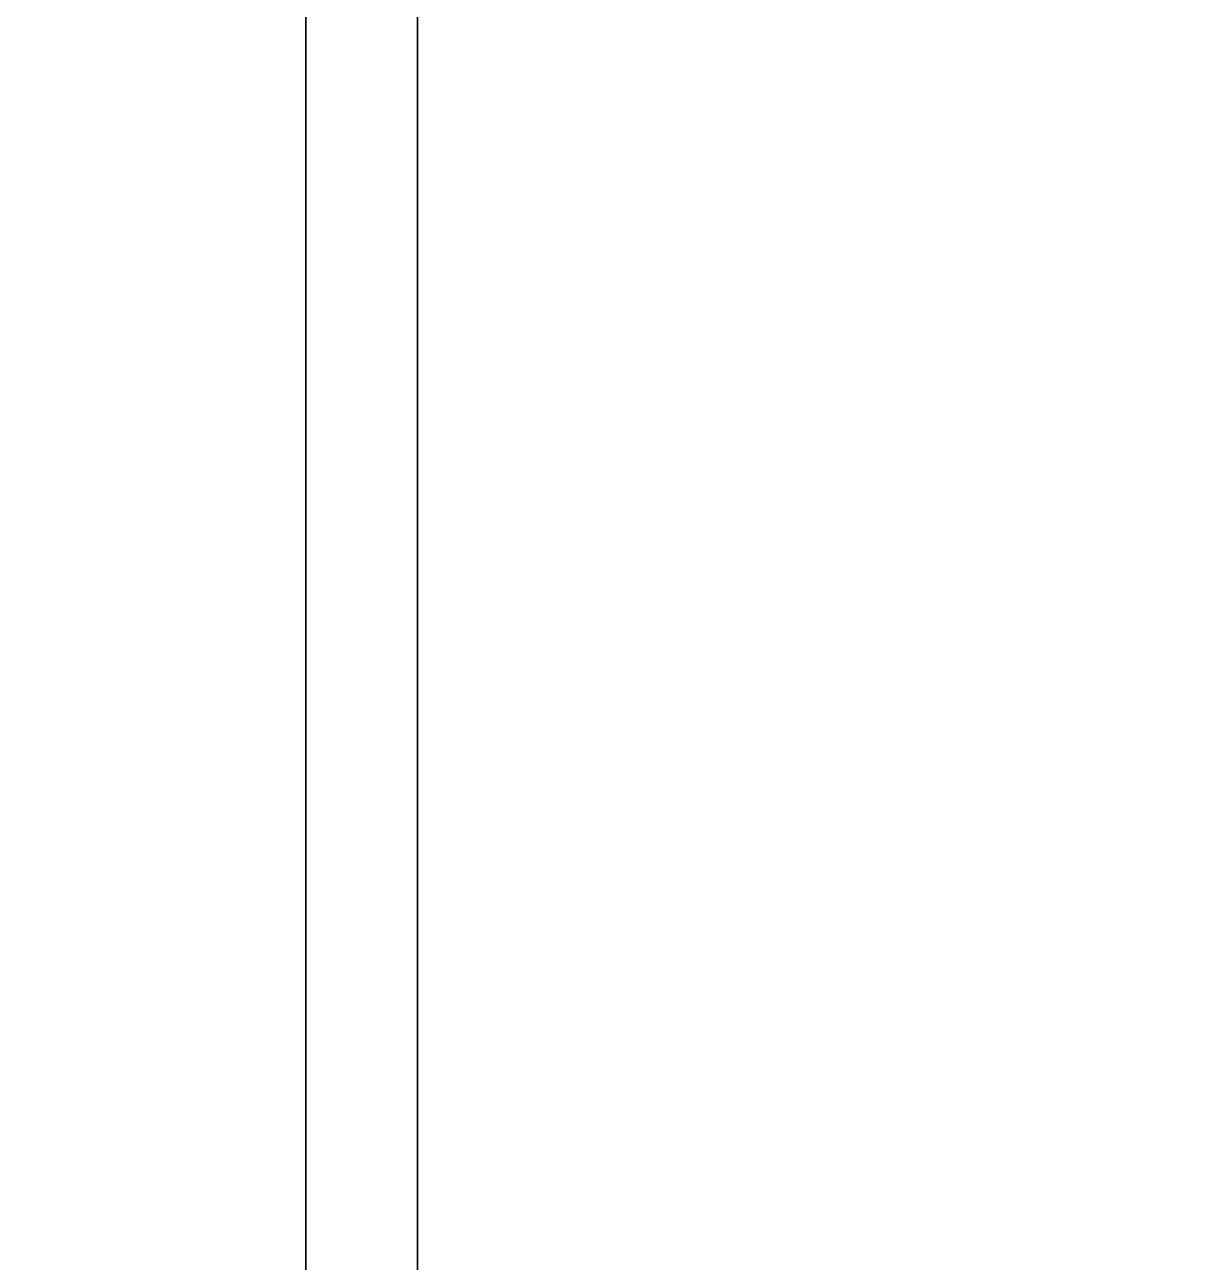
# Model space of a CAD drawing. Extents: x 0 to 7800, y -5130 to 1.
# Drawn here: x 2046.61 to 2088.9, y -562.33 to -517.9 of the extents above; entities that cross this region are included whole.
import ezdxf

# ---------------------------------------------------------------- set-up
doc = ezdxf.new("R2010")
doc.units = 0
for name, color, linetype in [('LAYER0', 7, 'CONTINUOUS'), ('LAYER198', 7, 'CONTINUOUS'), ('LAYER199', 7, 'CONTINUOUS'), ('LAYER2', 7, 'CONTINUOUS'), ('LAYER285', 35, 'CONTINUOUS'), ('LAYER51', 7, 'CONTINUOUS'), ('LAYER54', 7, 'CONTINUOUS'), ('LAYER71', 7, 'CONTINUOUS'), ('LAYER727', 45, 'CONTINUOUS'), ('LAYER729', 45, 'CONTINUOUS'), ('LAYER76', 7, 'CONTINUOUS')]:
    doc.layers.add(name, color=color, linetype=linetype)

msp = doc.modelspace()

# ---------------------------------------------------------------- linework, layer by layer
at = {"layer": 'LAYER0'}
for points, invisible_edges in [([(4030.693, -54.002, -5), (1025.693, -1555.002, -5), (1025.693, -54.002, -5), (4030.693, -54.002, -5)], 1), ([(1025.693, -1555.002, -5), (4030.693, -54.002, -5), (1412.693, -4773.002, -5), (1025.693, -1555.002, -5)], 7), ([(1025.693, -54.002), (1412.693, -4773.002), (4030.693, -54.002), (1025.693, -54.002)], 3), ([(1412.693, -4773.002, -5), (4030.693, -54.002, -5), (1412.693, -5130.002, -5), (1412.693, -4773.002, -5)], 3), ([(1412.693, -5130.002, -5), (4030.693, -54.002, -5), (2602.693, -4730.002, -5), (1412.693, -5130.002, -5)], 7), ([(4030.693, -54.002), (1412.693, -4773.002), (2602.693, -4730.002), (4030.693, -54.002)], 7)]:
    msp.add_3dface(points, dxfattribs=dict(at, invisible_edges=invisible_edges))
at = {"layer": 'LAYER198', "invisible_edges": 1}
for points in [[(2771.695, -204, 1951), (2029.695, -584, 1951), (2029.695, -204, 1951), (2771.695, -204, 1951)], [(2029.695, -584, 1951), (2771.695, -204, 1951), (2771.695, -584, 1951), (2029.695, -584, 1951)], [(2771.695, -584, 1969), (2029.695, -204, 1969), (2029.695, -584, 1969), (2771.695, -584, 1969)], [(2029.695, -204, 1969), (2771.695, -584, 1969), (2771.695, -204, 1969), (2029.695, -204, 1969)]]:
    msp.add_3dface(points, dxfattribs=at)
at = {"layer": 'LAYER199', "invisible_edges": 1}
for points in [[(2029.695, -204, 2379), (2771.695, -584, 2379), (2771.695, -204, 2379), (2029.695, -204, 2379)], [(2771.695, -584, 2379), (2029.695, -204, 2379), (2029.695, -584, 2379), (2771.695, -584, 2379)], [(2029.695, -584, 2361), (2771.695, -204, 2361), (2771.695, -584, 2361), (2029.695, -584, 2361)], [(2771.695, -204, 2361), (2029.695, -584, 2361), (2029.695, -204, 2361), (2771.695, -204, 2361)]]:
    msp.add_3dface(points, dxfattribs=at)
at = {"layer": 'LAYER285'}
for points, invisible_edges in [([(2011.695, -204, 880), (2170.905, -440.2, 880), (2011.695, -854, 880), (2011.695, -204, 880)], 3), ([(2170.905, -440.2, 910), (2011.695, -204, 910), (2011.695, -854, 910), (2170.905, -440.2, 910)], 5), ([(2011.695, -854, 880), (2170.905, -440.2, 880), (2167.565, -454.3, 880), (2011.695, -854, 880)], 5), ([(2170.905, -440.2, 910), (2011.695, -854, 910), (2167.565, -454.3, 910), (2170.905, -440.2, 910)], 3), ([(2011.695, -854, 880), (2167.565, -454.3, 880), (2166.375, -468.64, 880), (2011.695, -854, 880)], 5), ([(2167.565, -454.3, 910), (2011.695, -854, 910), (2166.375, -468.64, 910), (2167.565, -454.3, 910)], 3), ([(2011.695, -854, 880), (2166.375, -468.64, 880), (2166.375, -599.35, 880), (2011.695, -854, 880)], 5), ([(2166.375, -468.64, 910), (2011.695, -854, 910), (2166.375, -599.35, 910), (2166.375, -468.64, 910)], 3)]:
    msp.add_3dface(points, dxfattribs=dict(at, invisible_edges=invisible_edges))
at = {"layer": 'LAYER51', "invisible_edges": 1}
for points in [[(2772.695, -204, 181), (2029.695, -819, 181), (2029.695, -204, 181), (2772.695, -204, 181)], [(2029.695, -819, 181), (2772.695, -204, 181), (2772.695, -819, 181), (2029.695, -819, 181)], [(2772.695, -819, 199), (2029.695, -204, 199), (2029.695, -819, 199), (2772.695, -819, 199)], [(2029.695, -204, 199), (2772.695, -819, 199), (2772.695, -204, 199), (2029.695, -204, 199)]]:
    msp.add_3dface(points, dxfattribs=at)
at = {"layer": 'LAYER54', "invisible_edges": 1}
for points in [[(2029.695, -228.6, 548.5), (2772.695, -819, 548.5), (2772.695, -228.6, 548.5), (2029.695, -228.6, 548.5)], [(2772.695, -819, 548.5), (2029.695, -228.6, 548.5), (2029.695, -819, 548.5), (2772.695, -819, 548.5)], [(2029.695, -819, 530.5), (2772.695, -228.6, 530.5), (2772.695, -819, 530.5), (2029.695, -819, 530.5)], [(2772.695, -228.6, 530.5), (2029.695, -819, 530.5), (2029.695, -228.6, 530.5), (2772.695, -228.6, 530.5)]]:
    msp.add_3dface(points, dxfattribs=at)
at = {"layer": 'LAYER71', "invisible_edges": 1}
for points in [[(2042.695, -719, 206), (2060.695, -269, 206), (2060.695, -719, 206), (2042.695, -719, 206)], [(2060.695, -269, 206), (2042.695, -719, 206), (2042.695, -269, 206), (2060.695, -269, 206)], [(2042.695, -269, 481), (2060.695, -719, 481), (2060.695, -269, 481), (2042.695, -269, 481)], [(2060.695, -719, 481), (2042.695, -269, 481), (2042.695, -719, 481), (2060.695, -719, 481)], [(2060.695, -719, 481), (2060.695, -269, 206), (2060.695, -269, 481), (2060.695, -719, 481)], [(2060.695, -269, 206), (2060.695, -719, 481), (2060.695, -719, 206), (2060.695, -269, 206)]]:
    msp.add_3dface(points, dxfattribs=at)
at = {"layer": 'LAYER727', "invisible_edges": 1}
for points in [[(2011.695, -204, 1568), (3179.695, -604, 1568), (3179.695, -204, 1568), (2011.695, -204, 1568)], [(3179.695, -604, 1568), (2011.695, -204, 1568), (2011.695, -604, 1568), (3179.695, -604, 1568)], [(2011.695, -604, 1550), (3179.695, -204, 1550), (3179.695, -604, 1550), (2011.695, -604, 1550)], [(3179.695, -204, 1550), (2011.695, -604, 1550), (2011.695, -204, 1550), (3179.695, -204, 1550)]]:
    msp.add_3dface(points, dxfattribs=at)
at = {"layer": 'LAYER729', "invisible_edges": 1}
for points in [[(3179.695, -204, 1932), (2011.695, -604, 1932), (2011.695, -204, 1932), (3179.695, -204, 1932)], [(2011.695, -604, 1932), (3179.695, -204, 1932), (3179.695, -604, 1932), (2011.695, -604, 1932)], [(3179.695, -604, 1950), (2011.695, -204, 1950), (2011.695, -604, 1950), (3179.695, -604, 1950)], [(2011.695, -204, 1950), (3179.695, -604, 1950), (3179.695, -204, 1950), (2011.695, -204, 1950)]]:
    msp.add_3dface(points, dxfattribs=at)
at = {"layer": 'LAYER76', "invisible_edges": 1}
for points in [[(2745.695, -283, 219.5), (2056.695, -705, 219.5), (2056.695, -283, 219.5), (2745.695, -283, 219.5)], [(2056.695, -705, 219.5), (2745.695, -283, 219.5), (2745.695, -705, 219.5), (2056.695, -705, 219.5)], [(2056.695, -283, 225.5), (2056.695, -705, 219.5), (2056.695, -705, 225.5), (2056.695, -283, 225.5)], [(2056.695, -705, 219.5), (2056.695, -283, 225.5), (2056.695, -283, 219.5), (2056.695, -705, 219.5)], [(2745.695, -705, 225.5), (2056.695, -283, 225.5), (2056.695, -705, 225.5), (2745.695, -705, 225.5)], [(2056.695, -283, 225.5), (2745.695, -705, 225.5), (2745.695, -283, 225.5), (2056.695, -283, 225.5)]]:
    msp.add_3dface(points, dxfattribs=at)

# ---------------------------------------------------------------- meshes
at = {"layer": 'LAYER2'}
mesh = msp.add_polymesh((14, 2), dxfattribs=at)
for k, corner in enumerate([(1175.695, -1705, 2657), (-0.0002, -1705, 2657), (1175.695, -204, 2657), (1175.695, -1705, 2657), (3880.695, -204, 2657), (1175.695, -204, 2657), (3880.695, -439, 2657), (3880.695, -204, 2657), (5280.695, -439, 2657), (3880.695, -439, 2657), (5280.695, -149, 2657), (5280.695, -439, 2657), (7049.695, -149, 2657), (5280.695, -149, 2657), (7049.695, -289, 2657), (7049.695, -149, 2657), (7649.695, -289, 2657), (7049.695, -289, 2657), (7649.695, -1684, 2657), (7649.695, -289, 2657), (7049.695, -1684, 2657), (7649.695, -1684, 2657), (7049.695, -1779, 2657), (7049.695, -1684, 2657), (3151.695, -1779, 2657), (7049.695, -1779, 2657), (3151.695, -1929, 2657), (7199.695, -1929, 2657)]):
    mesh.set_mesh_vertex(divmod(k, 2), corner)

doc.saveas('drawing.dxf')
